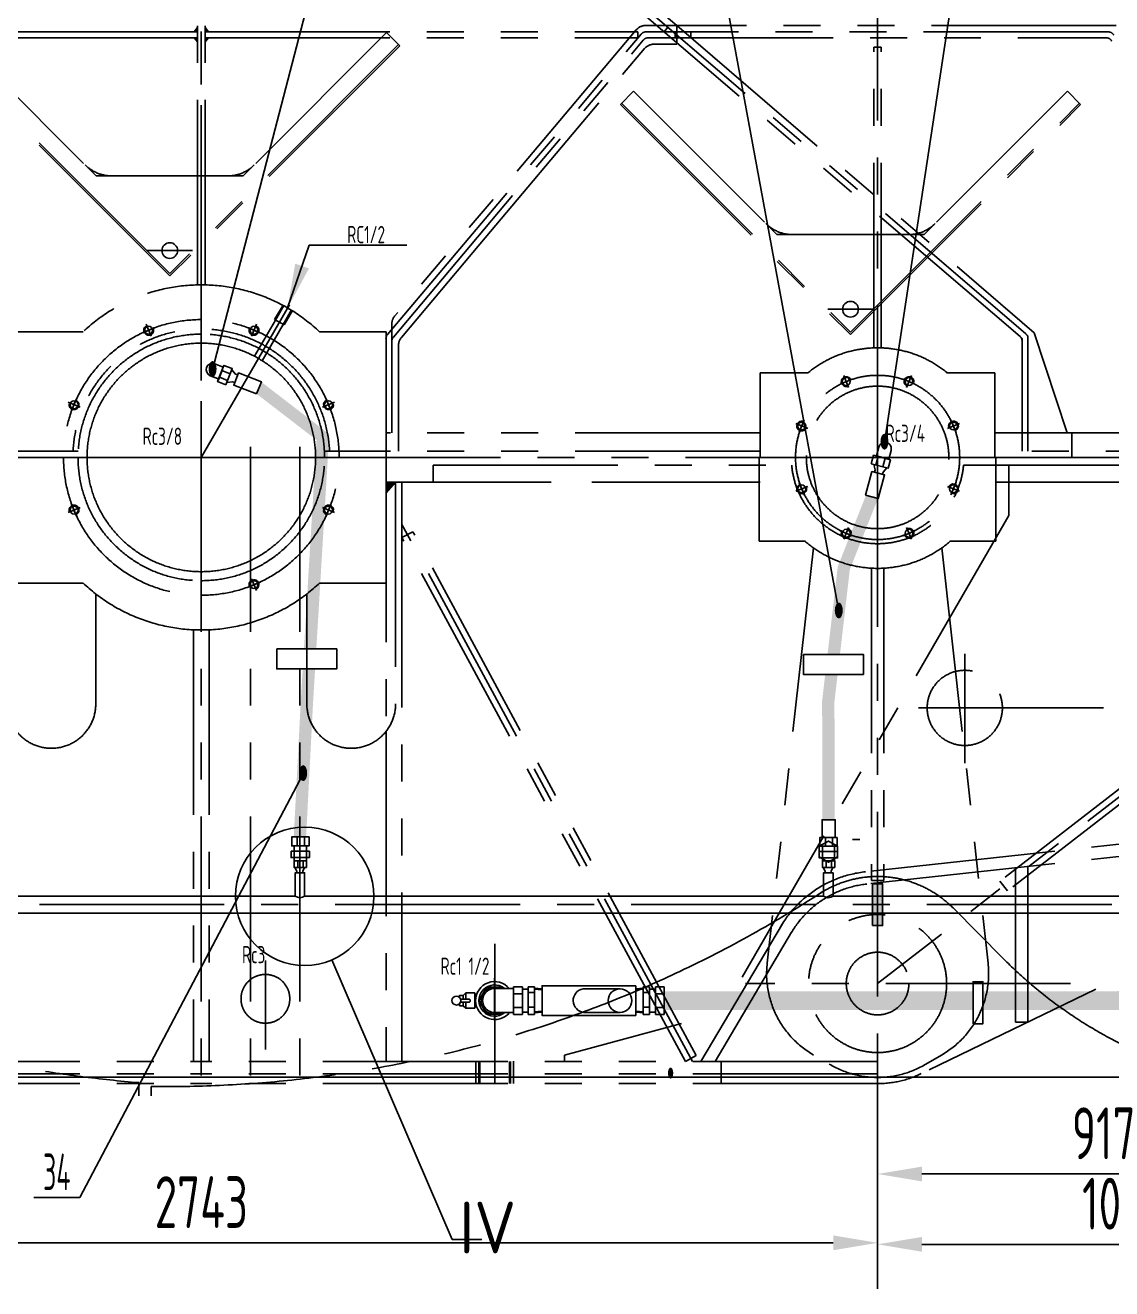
# Model space of a CAD drawing. Header units: millimetres. Extents: x -318 to 12282, y 0 to 8910.
# Drawn here: x 3005 to 5208, y 5065 to 7628 of the extents above; entities that cross this region are included whole.
import ezdxf
from ezdxf.enums import TextEntityAlignment as Align

# ---------------------------------------------------------------- set-up
doc = ezdxf.new("R2010")
doc.units = ezdxf.units.MM
doc.header["$LTSCALE"] = 300
doc.linetypes.add('G', pattern=[2, 1.25, -0.25, 0.25, -0.25])
doc.linetypes.add('K', pattern=[2.5, 1.25, -0.25, 0.25, -0.25, 0.25, -0.25])
for name, color, linetype in [('01', 7, 'Continuous'), ('02', 1, 'Continuous'), ('05', 4, 'G'), ('07', 6, 'K'), ('08', 1, 'Continuous'), ('11', 3, 'Continuous')]:
    doc.layers.add(name, color=color, linetype=linetype)
doc.styles.get("Standard").update_dxf_attribs({"font": 'isocp', "width": 0.707, "bigfont": 'intecad.shx'})
doc.dimstyles.new('INTE', dxfattribs={"dimscale": 30, "dimtxt": 3.5, "dimasz": 3, "dimexe": 3, "dimexo": 0, "dimgap": 1, "dimtad": 1, "dimdec": 3, "dimdsep": 46, "dimtxsty": 'Standard', "dimcen": 0, "dimclrd": 1, "dimclre": 1, "dimclrt": 3, "dimaunit": 1, "dimadec": 4, "dimazin": 0, "dimtfac": 1, "dimtdec": 3, "dimtmove": 0, "dimatfit": 0, "dimfxl": 1, "dimarcsym": 0})

# ---------------------------------------------------------------- blocks, each defined once
blk = doc.blocks.new('*U8', base_point=(13169.7, 2728.2))
at = {"layer": '01'}
blk.add_circle((13169.7, 2728.2), 8, dxfattribs=at)
at = {"layer": '02'}
blk.add_arc((13169.7, 2728.2), 10, 260, 170, dxfattribs=at)
at = {"layer": '05'}
for p, q in [((13182.7, 2728.2), (13156.7, 2728.2)), ((13169.7, 2741.2), (13169.7, 2715.2))]:
    blk.add_line(p, q, dxfattribs=at)
blk = doc.blocks.new('*U7', base_point=(12521.7, 1470.9))
at = {"layer": '01'}
blk.add_circle((12521.7, 1470.9), 8, dxfattribs=at)
at = {"layer": '02'}
blk.add_arc((12521.7, 1470.9), 10, 260, 170, dxfattribs=at)
at = {"layer": '05'}
for p, q in [((12534.7, 1470.9), (12508.7, 1470.9)), ((12521.7, 1483.9), (12521.7, 1457.9))]:
    blk.add_line(p, q, dxfattribs=at)
blk = doc.blocks.new('*U18', base_point=(13169.7, 2728.2))
at = {"layer": '01'}
blk.add_circle((13169.7, 2728.2), 8, dxfattribs=at)
at = {"layer": '02'}
blk.add_arc((13169.7, 2728.2), 10, 260, 170, dxfattribs=at)
at = {"layer": '05'}
for p, q in [((13182.7, 2728.2), (13156.7, 2728.2)), ((13169.7, 2741.2), (13169.7, 2715.2))]:
    blk.add_line(p, q, dxfattribs=at)
blk = doc.blocks.new('*U17', base_point=(12521.7, 1470.9))
at = {"layer": '01'}
blk.add_circle((12521.7, 1470.9), 8, dxfattribs=at)
at = {"layer": '02'}
blk.add_arc((12521.7, 1470.9), 10, 260, 170, dxfattribs=at)
at = {"layer": '05'}
for p, q in [((12534.7, 1470.9), (12508.7, 1470.9)), ((12521.7, 1483.9), (12521.7, 1457.9))]:
    blk.add_line(p, q, dxfattribs=at)
blk = doc.blocks.new('*D36')
at = {"layer": '08', "color": 1, "lineweight": -2}
for p, q in [((1990.3, 5544.4), (1990.3, 5068.5)), ((4733.5, 5544.4), (4733.5, 5068.5)), ((2080.3, 5158.5), (4643.5, 5158.5))]:
    blk.add_line(p, q, dxfattribs=at)
at = {"layer": '08', "color": 1}
for points in [[(2080.3, 5173.5), (2080.3, 5143.5), (1990.3, 5158.5)], [(4643.5, 5173.5), (4643.5, 5143.5), (4733.5, 5158.5)]]:
    blk.add_solid(points, dxfattribs=at)
at = {"layer": 'Defpoints', "color": 0}
for p in [(1990.3, 5544.4), (4733.5, 5544.4), (4733.5, 5158.5)]:
    blk.add_point(p, dxfattribs=at)
at = {"layer": '08', "color": 3, "insert": (3361.9, 5241), "char_height": 105, "attachment_point": 5}
blk.add_mtext('2743', dxfattribs=at)
blk = doc.blocks.new('*D46')
at = {"layer": '08', "color": 1, "lineweight": -2}
for p, q in [((4733.5, 5544.4), (4733.5, 5065.4)), ((5733.5, 5494.4), (5733.5, 5065.4)), ((4823.5, 5155.4), (5643.5, 5155.4))]:
    blk.add_line(p, q, dxfattribs=at)
at = {"layer": '08', "color": 1}
for points in [[(4823.5, 5170.4), (4823.5, 5140.4), (4733.5, 5155.4)], [(5643.5, 5170.4), (5643.5, 5140.4), (5733.5, 5155.4)]]:
    blk.add_solid(points, dxfattribs=at)
at = {"layer": 'Defpoints', "color": 0}
for p in [(4733.5, 5544.4), (5733.5, 5494.4), (5733.5, 5155.4)]:
    blk.add_point(p, dxfattribs=at)
at = {"layer": '08', "color": 3, "insert": (5233.5, 5237.9), "char_height": 105, "attachment_point": 5}
blk.add_mtext('1000', dxfattribs=at)
blk = doc.blocks.new('*D48')
at = {"layer": '08', "color": 1, "lineweight": -2}
for p, q in [((4733.5, 5544.4), (4733.5, 5208.1)), ((5650.5, 5494.4), (5650.5, 5208.1)), ((4823.5, 5298.1), (5560.5, 5298.1))]:
    blk.add_line(p, q, dxfattribs=at)
at = {"layer": '08', "color": 1}
for points in [[(4823.5, 5313.1), (4823.5, 5283.1), (4733.5, 5298.1)], [(5560.5, 5313.1), (5560.5, 5283.1), (5650.5, 5298.1)]]:
    blk.add_solid(points, dxfattribs=at)
at = {"layer": 'Defpoints', "color": 0}
for p in [(4733.5, 5544.4), (5650.5, 5494.4), (5650.5, 5298.1)]:
    blk.add_point(p, dxfattribs=at)
at = {"layer": '08', "color": 3, "insert": (5192, 5380.6), "char_height": 105, "attachment_point": 5}
blk.add_mtext('917', dxfattribs=at)

msp = doc.modelspace()

# ---------------------------------------------------------------- hatches: boundary and pattern name
at = {"layer": '07', "linetype": 'K'}
for points in [[(3354.355, 7614.2638), (3354.355, 7623.1265), (3347.2382, 7614.2638)], [(3369.355, 7614.2638), (3369.355, 7623.1265), (3376.4719, 7614.2638)], [(3354.355, 7602.2638), (3347.6104, 7602.2638), (3354.355, 7594.172)], [(3369.355, 7602.2638), (3376.0997, 7602.2638), (3369.355, 7594.172)], [(3736.855, 6679.8554), (3755.855, 6701.3945), (3736.855, 6701.3945), (3736.855, 6695.3945)]]:
    msp.add_hatch(color=6, dxfattribs=at).paths.add_polyline_path(points)

# ---------------------------------------------------------------- linework, layer by layer
for p, q in [((3892.7673, 5660.2127), (3898.3375, 5665.1901)), ((3916.4409, 5665.1901), (3898.3375, 5665.1901)), ((3898.3375, 5665.1901), (3898.3375, 5652.6146)), ((3916.4409, 5636.8849), (3916.4409, 5665.1901)), ((3870.2568, 5652.6146), (3870.7242, 5652.6146)), ((3870.2568, 5646.9053), (3870.7242, 5646.9053)), ((3887.6785, 5652.6146), (3905.6234, 5652.6146)), ((3887.6785, 5646.9053), (3905.5088, 5646.9053)), ((3892.7673, 5639.3073), (3898.3375, 5634.3298)), ((3898.3375, 5646.9053), (3898.3375, 5634.3298)), ((3898.3375, 5634.3298), (3916.4409, 5634.3298)), ((3916.4409, 5634.3298), (3916.4409, 5636.8849))]:
    msp.add_line(p, q)
for points in [[(3974.3264, 5674.329), (3972.6342, 5677.26), (3940.88, 5677.26), (3925.0028, 5649.76), (3940.88, 5622.26), (3972.6342, 5622.26), (3974.5573, 5625.5908)], [(3885.8045, 5655.7941), (3885.8045, 5660.2127), (3892.7673, 5660.2127), (3892.7673, 5652.6146)], [(3892.7673, 5646.9053), (3892.7673, 5639.3073), (3885.8045, 5639.3073), (3885.8045, 5643.7259)]]:
    msp.add_lwpolyline(points)
for radius, start, end in [(38.5, 39.6545424, 321.1142274), (31.7543, 50.6895313, 310.4360453)]:
    msp.add_arc((3956.7571, 5649.76), radius, start, end)
at = {"layer": '01'}
for p, q in [((3406.4846, 6934.7041), (3389.4449, 6941.357)), ((3396.4321, 6908.9569), (3404.5243, 6929.6831)), ((3397.0409, 6910.5163), (3406.4846, 6934.7041)), ((3380.0012, 6917.1692), (3397.0409, 6910.5163)), ((4735.6925, 6772.1442), (4730.9581, 6754.4751)), ((4756.0394, 6747.7546), (4760.7738, 6765.4237)), ((4730.9581, 6754.4751), (4756.0394, 6747.7546)), ((3550.4762, 5963.5671), (3550.4762, 5932.9209)), ((3574.8925, 5963.5671), (3574.8925, 5932.9209)), ((4621.7526, 5962.7558), (4621.7526, 5932.1096)), ((4646.1688, 5962.7558), (4646.1688, 5932.1096)), ((3995.2571, 5674.329), (3956.8546, 5674.329)), ((4013.2571, 5677.8192), (3995.2571, 5677.8192)), ((4013.2571, 5663.7896), (3995.2571, 5663.7896)), ((4024.8559, 5673.1453), (4013.2571, 5673.1453)), ((4024.8559, 5677.6245), (4037.6526, 5677.6245)), ((4024.8559, 5666.2244), (4037.6526, 5666.2244)), ((4211.0673, 5673.76), (4136.0674, 5673.76)), ((4271.1241, 5677.6245), (4258.3274, 5677.6245)), ((4271.1241, 5666.2244), (4258.3274, 5666.2244)), ((4271.1241, 5673.1453), (4282.7229, 5673.1453)), ((4282.7229, 5677.8192), (4300.7229, 5677.8192)), ((4282.7229, 5663.7896), (4300.7229, 5663.7896)), ((3916.4409, 5662.635), (3920.4737, 5662.635)), ((3916.4409, 5636.8849), (3920.4737, 5636.8849)), ((3995.2571, 5625.5908), (3956.8546, 5625.5908)), ((4013.2571, 5635.7304), (3995.2571, 5635.7304)), ((4013.2571, 5621.7007), (3995.2571, 5621.7007)), ((4024.8559, 5626.6073), (4013.2571, 5626.6073)), ((4024.8559, 5636.6717), (4037.6526, 5636.6717)), ((4024.8559, 5621.8954), (4037.6526, 5621.8954)), ((4211.0673, 5625.76), (4137.6058, 5625.76)), ((4271.1241, 5636.6717), (4258.3274, 5636.6717)), ((4271.1241, 5621.8954), (4258.3274, 5621.8954)), ((4271.1241, 5626.6073), (4282.7229, 5626.6073)), ((4282.7229, 5635.7304), (4300.7229, 5635.7304)), ((4282.7229, 5621.7007), (4300.7229, 5621.7007))]:
    msp.add_line(p, q, dxfattribs=at)
at = {"layer": '01', "color": 7, "linetype": 'Continuous'}
for p, q in [((3420.5488, 6921.1443), (3403.751, 6927.7027)), ((3431.2381, 6920.4346), (3423.6369, 6929.0538)), ((3435.7257, 6918.6825), (3431.2381, 6920.4346)), ((3415.238, 6907.5422), (3398.4403, 6914.1006)), ((3425.128, 6904.7851), (3413.7309, 6903.6819)), ((3429.6156, 6903.033), (3425.128, 6904.7851)), ((4730.0076, 6736.061), (4734.6748, 6753.4792)), ((4744.1122, 6732.2817), (4748.7793, 6749.6999)), ((4728.3573, 6725.9274), (4726.0048, 6737.1336)), ((4727.1104, 6721.2741), (4728.3573, 6725.9274)), ((4743.338, 6716.926), (4744.5848, 6721.5793)), ((4744.5848, 6721.5793), (4752.3138, 6730.0841)), ((3556.255, 5981.5997), (3556.255, 5963.5671)), ((3570.8571, 5981.5997), (3570.8571, 5963.5671)), ((4627.5314, 5980.7884), (4627.5314, 5962.7558)), ((4642.1335, 5980.7884), (4642.1335, 5962.7558)), ((3555.5334, 5912.5823), (3551.743, 5919.9374)), ((3557.8565, 5919.9374), (3557.8565, 5932.9209)), ((3567.6294, 5912.5823), (3571.3537, 5919.9374)), ((3568.37, 5919.9374), (3568.37, 5932.9209)), ((4627.1334, 5912.5823), (4623.343, 5919.9374)), ((4629.4565, 5919.9374), (4629.4565, 5932.9209)), ((4639.2294, 5912.5823), (4642.9537, 5919.9374)), ((4639.97, 5919.9374), (4639.97, 5932.9209)), ((3555.5334, 5909.1137), (3555.5334, 5912.5823)), ((3567.6294, 5909.1137), (3567.6294, 5912.5823)), ((4627.1334, 5909.1137), (4627.1334, 5912.5823)), ((4639.2294, 5909.1137), (4639.2294, 5912.5823)), ((2099.8491, 5861.3945), (3552.261, 5861.3945)), ((3571.4491, 5861.3945), (4623.861, 5861.3945)), ((4643.0491, 5861.3945), (5633.455, 5861.3945)), ((1890.255, 5827.3945), (5633.455, 5827.3945)), ((3995.2571, 5677.8192), (3995.2571, 5621.7007)), ((4013.2571, 5677.8192), (4013.2571, 5621.7007)), ((4024.8559, 5677.6245), (4024.8559, 5621.8954)), ((4037.6526, 5677.6245), (4037.6526, 5621.8954)), ((4037.6526, 5674.9972), (4052.2956, 5673.7161)), ((4258.3274, 5674.9972), (4243.6844, 5673.7161)), ((4258.3274, 5677.6245), (4258.3274, 5621.8954)), ((4271.1241, 5677.6245), (4271.1241, 5621.8954)), ((4282.7229, 5677.8192), (4282.7229, 5621.7007)), ((4300.7229, 5677.8192), (4300.7229, 5621.7007)), ((4037.6526, 5625.2008), (4052.2956, 5626.4819)), ((4258.3274, 5625.2008), (4243.6844, 5626.4819)), ((3235.255, 5456.3945), (3235.255, 5483.3771)), ((3260.255, 5456.3945), (3260.255, 5475.5916))]:
    msp.add_line(p, q, dxfattribs=at)
for points in [[(3411.7405, 6898.5841), (3394.9428, 6905.1425), (3407.7967, 6938.0647), (3424.5945, 6931.5064)], [(3473.8987, 6880.0483), (3427.6861, 6898.0912), (3437.3786, 6922.9162), (3483.5912, 6904.8733)], [(4720.7186, 6738.55), (4725.3858, 6755.9682), (4759.5241, 6746.8209), (4754.8569, 6729.4027)], [(4709.1461, 6674.7276), (4721.9861, 6722.6472), (4747.7281, 6715.7496), (4734.8881, 6667.8301)], [(3580.4738, 5981.5997), (3580.4738, 5963.5671), (3545.1312, 5963.5671), (3545.1312, 5981.5997)], [(4651.7502, 5980.7884), (4651.7502, 5962.7558), (4616.4076, 5962.7558), (4616.4076, 5980.7884)], [(3575.294, 5919.9374), (3575.294, 5932.9209), (3549.8473, 5932.9209), (3549.8473, 5919.9374)], [(4646.894, 5919.9374), (4646.894, 5932.9209), (4621.4473, 5932.9209), (4621.4473, 5919.9374)]]:
    msp.add_lwpolyline(points, close=True, dxfattribs=at)
at = {"layer": '01'}
for points, const_width in [([(4722.0171, 6671.2789), (4664.8983, 6526.8594), (4644.535, 6351.9356)], 25), ([(4639.8169, 6311.4066), (4633.455, 6256.7576), (4634.0789, 6016.3959)], 25), ([(4733.455, 5886.8945), (4733.455, 5801.8945)], 25), ([(4947.1868, 5649.76), (5219.6311, 5649.76), (5663.5643, 5706.2765)], 38), ([(4300.7229, 5649.76), (4927.1868, 5649.76)], 38)]:
    msp.add_lwpolyline(points, dxfattribs=dict(at, const_width=const_width))
for points in [[(3515.0116, 6362.9769), (3636.6985, 6362.9769), (3636.6985, 6322.4479), (3515.0116, 6322.4479)], [(4583.1643, 6351.9356), (4704.8513, 6351.9356), (4704.8513, 6311.4066), (4583.1643, 6311.4066)], [(4652.4271, 5962.6445), (4633.847, 5973.3717), (4615.267, 5962.6445), (4615.267, 5941.1901), (4633.847, 5930.4629), (4652.4271, 5941.1901)], [(3543.9906, 5952.7286), (3581.1508, 5952.7286), (3581.1508, 5939.7914), (3543.9906, 5939.7914)], [(4615.267, 5951.9173), (4652.4271, 5951.9173), (4652.4271, 5938.9801), (4615.267, 5938.9801)], [(4723.455, 5801.8945), (4743.455, 5801.8945), (4743.455, 5886.8945), (4723.455, 5886.8945)], [(4242.99, 5679.76), (4052.99, 5679.76), (4052.99, 5619.76), (4242.99, 5619.76)], [(4927.1868, 5602.8634), (4947.1868, 5602.8634), (4947.1868, 5687.8634), (4927.1868, 5687.8634)]]:
    msp.add_lwpolyline(points, close=True, dxfattribs=at)
at = {"layer": '01', "color": 7, "linetype": 'Continuous'}
for points in [[(4620.7538, 5980.7884), (4620.7538, 6016.3959), (4647.4039, 6016.3959), (4647.4039, 5980.7884)], [(3571.4491, 5861.3945), (3571.4491, 5909.1137), (3552.261, 5909.1137), (3552.261, 5861.3945)], [(4643.0491, 5861.3945), (4643.0491, 5909.1137), (4623.861, 5909.1137), (4623.861, 5861.3945)]]:
    msp.add_lwpolyline(points, dxfattribs=at)
at = {"layer": '01'}
for centre, radius in [((4211.0673, 5649.76), 24), ((3879.2014, 5649.76), 8.9449)]:
    msp.add_circle(centre, radius, dxfattribs=at)
for centre, radius, start, end in [((3384.7231, 6929.2631), 12.983, 68.6726746, 248.6726746), ((4748.2331, 6768.784), 12.983, 345.0000467, 165.0000467), ((3561.855, 5875.734), 17.253, 236.214891, 303.785109), ((4633.455, 5875.734), 17.253, 236.214891, 303.785109), ((3956.7571, 5649.76), 27.5, 63.3062074, 298.4927235), ((3956.8059, 5649.9599), 24.3691, 89.8853402, 270.1146598), ((4140.3328, 5649.872), 24.2658, 100.1239786, 263.5475772), ((3904.1599, 5649.7882), 3.1828, 295.0751316, 62.6247699)]:
    msp.add_arc(centre, radius, start, end, dxfattribs=at)
at = {"layer": '02'}
for p, q in [((3384.7231, 6929.2631), (3627.796, 7866.3495)), ((4654.7167, 6439.3975), (4392.0164, 7866.3495)), ((4747.397, 6781.74), (4911.8029, 7866.3495)), ((3568.4924, 6109.5654), (3115.2838, 5250.3198)), ((3626.8755, 5732.4477), (3870.7547, 5165.0755)), ((3115.2838, 5250.3198), (3022.2838, 5250.3198)), ((3870.7547, 5165.0755), (3930.7547, 5165.0755))]:
    msp.add_line(p, q, dxfattribs=at)
at = {"layer": '02', "color": 1, "linetype": 'Continuous'}
for p, q in [((4037.6526, 5673.021), (4052.1241, 5671.7549)), ((4258.3274, 5673.021), (4243.856, 5671.7549)), ((4037.6526, 5627.177), (4052.1241, 5628.4431)), ((4258.3274, 5627.177), (4243.856, 5628.4431))]:
    msp.add_line(p, q, dxfattribs=at)
at = {"layer": '02'}
msp.add_circle((3571.4491, 5861.3945), 140.3544, dxfattribs=at)
at = {"layer": '05', "color": 4, "linetype": 'G'}
for p, q in [((1833.455, 5844.3945), (6002.5327, 5844.3945)), ((3956.7571, 5609.2644), (3956.7571, 5694.9752))]:
    msp.add_line(p, q, dxfattribs=at)
at = {"layer": '05'}
msp.add_line((3956.7571, 5672.76), (3956.7571, 5626.76), dxfattribs=at)
at = {"layer": '05', "color": 4, "linetype": 'G', "const_width": 25}
for points in [[(3478.7449, 6892.4608), (3608.4429, 6792.5578), (3582.5686, 6362.9769)], [(3580.1275, 6322.4479), (3575.855, 6251.5141), (3561.855, 5981.5997)]]:
    msp.add_lwpolyline(points, dxfattribs=at)
at = {"layer": '07', "color": 6, "linetype": 'K'}
for p, q in [((3361.855, 8182.5921), (3361.855, 6685.5121)), ((3361.855, 8065.5628), (3361.855, 6685.5121)), ((5034.4013, 7001.8968), (3836.8359, 8027.3945)), ((3845.855, 8040.3945), (4326.2267, 7627.3945)), ((3354.355, 7101.3945), (3354.355, 8003.3945)), ((3369.355, 7101.3945), (3369.355, 8003.3945)), ((5022.4013, 6996.7395), (3836.2167, 8011.8266)), ((4733.455, 6684.8887), (4733.455, 7677.0202)), ((3354.355, 7614.2638), (2483.2369, 7614.2638)), ((2858.0346, 7612.9551), (3126.3956, 7344.5941)), ((3347.2382, 7614.2638), (3354.355, 7623.1265)), ((3376.4719, 7614.2638), (3369.355, 7623.1265)), ((3369.355, 7614.2638), (4240.4731, 7614.2638)), ((3737.6754, 7612.9551), (3469.3144, 7344.5941)), ((3737.6754, 7612.9551), (3764.5455, 7586.085)), ((4244.07, 7618.5235), (3754.2538, 7038.4434)), ((4240.4731, 7614.2638), (4247.355, 7614.2638)), ((4247.355, 7614.2638), (4247.355, 7602.2638)), ((4326.2267, 7627.3945), (4263.1712, 7627.3945)), ((5201.3535, 7614.3945), (4263.6356, 7614.3945)), ((4308.1266, 7623.8195), (4300.3048, 7614.6794)), ((4322.855, 7614.3945), (4322.855, 7602.3945)), ((4326.2267, 7627.3945), (5050.855, 7004.3945)), ((4326.2267, 7627.3945), (4326.2267, 7589.3945)), ((5217.455, 7627.3945), (4326.2267, 7627.3945)), ((4354.855, 7614.3945), (4354.855, 7602.3945)), ((3354.355, 7602.2638), (2493.3696, 7602.2638)), ((3297.855, 7119.3945), (2831.1646, 7586.085)), ((3297.855, 7124.3443), (2833.6394, 7588.5599)), ((3762.0706, 7588.5599), (3297.855, 7124.3443)), ((3764.5455, 7586.085), (3297.855, 7119.3945)), ((3347.6104, 7602.2638), (3354.355, 7594.172)), ((3369.355, 7602.2638), (4230.3404, 7602.2638)), ((3376.0997, 7602.2638), (3369.355, 7594.172)), ((3739.4224, 7000.7287), (4253.703, 7609.7816)), ((3751.4085, 6995.5508), (4258.2, 7597.765)), ((4230.3404, 7602.2638), (4247.355, 7602.2638)), ((4268.1466, 7602.3945), (5197.0515, 7602.3945)), ((4326.2267, 7589.3945), (4279.7825, 7589.3945)), ((3926.6556, 7183.6049), (4260.6544, 7580.4917)), ((4725.955, 6973.6945), (4725.955, 7583.6945)), ((4725.955, 7583.6945), (4740.955, 7583.6945)), ((4740.955, 6973.6945), (4740.955, 7583.6945)), ((4238.6345, 7493.9553), (4211.7645, 7467.0853)), ((4238.6345, 7493.9553), (4506.9955, 7225.5943)), ((5118.2754, 7493.9553), (4849.9144, 7225.5943)), ((5118.2754, 7493.9553), (5145.1454, 7467.0853)), ((4211.7645, 7467.0853), (4678.4549, 7000.3948)), ((4214.2393, 7469.5601), (4678.4549, 7005.3445)), ((4678.4549, 7005.3445), (5142.6705, 7469.5601)), ((4678.4549, 7000.3948), (5145.1454, 7467.0853)), ((3126.3956, 7344.5941), (3148.6555, 7322.3342)), ((3469.3144, 7344.5941), (3447.0546, 7322.3342)), ((3148.6555, 7322.3342), (3180.1357, 7322.3342)), ((3415.5743, 7322.3342), (3180.1357, 7322.3342)), ((3447.0546, 7322.3342), (3415.5743, 7322.3342)), ((4506.9955, 7225.5943), (4529.2554, 7203.3344)), ((4529.2554, 7203.3344), (4560.7356, 7203.3344)), ((4560.7356, 7203.3344), (4796.1742, 7203.3344)), ((4827.6545, 7203.3344), (4796.1742, 7203.3344)), ((4849.9144, 7225.5943), (4827.6545, 7203.3344)), ((3926.6556, 7183.6049), (3767.727, 6994.752)), ((3540.4471, 7060.7251), (3361.855, 6751.3945)), ((3527.561, 7060.4058), (3510.6308, 7031.0816)), ((3529.4663, 7059.3058), (3512.536, 7029.9816)), ((3544.7083, 7050.5058), (3527.7781, 7021.1816)), ((3546.6136, 7049.4058), (3529.6833, 7020.0816)), ((3512.3628, 7030.0816), (3469.8484, 6956.4445)), ((3529.6833, 7020.0816), (3510.6308, 7031.0816)), ((3748.355, 6801.3945), (3748.355, 7022.3144)), ((2986.855, 7006.3945), (3122.1156, 7006.3945)), ((3527.9513, 7021.0816), (3485.4368, 6947.4445)), ((3736.855, 7006.3945), (3601.5945, 7006.3945)), ((3736.855, 6751.3945), (3736.855, 7006.3945)), ((3748.355, 6992.8945), (3752.4088, 6996.7395)), ((5026.455, 6992.8945), (5022.4013, 6996.7395)), ((5038.455, 6998.0519), (5034.4013, 7001.8968)), ((5038.455, 6764.3945), (5038.455, 6998.0519)), ((5117.9931, 6801.3945), (5050.855, 7004.3945)), ((3748.355, 6992.8945), (3748.355, 6987.3074)), ((3748.355, 6801.3945), (3748.355, 6987.1803)), ((3761.855, 6978.6549), (3761.855, 6764.3945)), ((5026.455, 6764.3945), (5026.455, 6992.8945)), ((4495.255, 6751.3945), (4495.255, 6922.7945)), ((4591.8947, 6922.7945), (4495.255, 6922.7945)), ((4971.555, 6922.7945), (4873.155, 6922.7945)), ((4971.555, 6751.3945), (4971.555, 6922.7945)), ((4495.255, 6801.3945), (3736.355, 6801.3945)), ((4971.555, 6801.3945), (5660.455, 6801.3945)), ((5127.105, 6751.3945), (5127.105, 6801.3945)), ((3361.855, 6772.963), (3361.855, 5481.5945)), ((3361.855, 6772.963), (3361.855, 5481.5945)), ((3461.855, 6772.963), (3461.855, 5481.5945)), ((3561.855, 6772.963), (3561.855, 5481.5945)), ((4733.455, 6782.7806), (4733.455, 5471.6002)), ((3130.105, 6751.3945), (2134.755, 6751.3945)), ((3130.105, 6751.3945), (2134.755, 6751.3945)), ((2228.455, 6764.3945), (3112.1933, 6764.3945)), ((3130.105, 6751.3945), (3361.855, 6751.3945)), ((3130.105, 6751.3945), (3361.855, 6751.3945)), ((3593.605, 6751.3945), (3361.855, 6751.3945)), ((3593.605, 6751.3945), (3361.855, 6751.3945)), ((3593.605, 6751.3945), (4588.955, 6751.3945)), ((3593.605, 6751.3945), (4588.955, 6751.3945)), ((4495.255, 6764.3945), (3611.5168, 6764.3945)), ((3736.855, 6751.3945), (3736.855, 6196.2059)), ((3736.855, 6751.3945), (3736.855, 6695.3945)), ((4493.455, 6751.3945), (4493.455, 6581.3945)), ((4877.955, 6751.3945), (4588.955, 6751.3945)), ((4877.955, 6751.3945), (4588.955, 6751.3945)), ((4877.955, 6751.3945), (5660.859, 6751.3945)), ((4877.955, 6751.3945), (5660.455, 6751.3945)), ((5571.455, 6764.3945), (4971.555, 6764.3945)), ((4973.455, 6751.3945), (4973.455, 6581.3945)), ((3831.855, 6735.3945), (4559.188, 6735.3945)), ((3831.855, 6701.3945), (3831.855, 6735.3945)), ((4907.7221, 6735.3945), (5571.839, 6735.3945)), ((4999.339, 6735.3945), (4999.339, 6633.3945)), ((4071.2953, 6701.3945), (3736.855, 6701.3945)), ((3755.855, 6701.3945), (3736.855, 6679.8554)), ((3755.855, 6701.3945), (3755.855, 6251.5141)), ((3768.855, 6619.1288), (3768.855, 6701.3945)), ((4495.255, 6701.3945), (4154.0287, 6701.3945)), ((4973.455, 6701.3945), (5660.859, 6701.3945)), ((3768.855, 6619.1288), (3768.855, 5526.3945)), ((4357.855, 5526.3945), (3768.855, 6615.3994)), ((4999.339, 6633.3945), (4459.0573, 5697.5992)), ((3768.855, 6588.95), (3790.8869, 6600.7651)), ((4343.6711, 5526.3945), (3768.855, 6588.95)), ((4365.703, 5538.2096), (3790.8869, 6600.7651)), ((4493.455, 6581.3945), (4587.2432, 6581.3945)), ((4603.1198, 6567.9886), (4509.5149, 5725.4383)), ((4863.7902, 6567.9886), (4957.3952, 5725.4383)), ((4973.455, 6581.3945), (4879.6669, 6581.3945)), ((4720.955, 6526.742), (4720.955, 5893.0502)), ((4745.955, 6526.742), (4745.955, 5893.0502)), ((2986.855, 6496.3945), (3122.1156, 6496.3945)), ((3736.855, 6496.3945), (3601.5945, 6496.3945)), ((3147.855, 6251.5141), (3147.855, 6474.4397)), ((3575.855, 6251.5141), (3575.855, 6474.4397)), ((3345.855, 6401.7604), (3345.855, 5526.3945)), ((3377.855, 6401.7604), (3377.855, 5526.3945)), ((4910.339, 6352.9888), (4910.339, 6131.3893)), ((5456.339, 6243.3945), (4733.455, 5684.3945)), ((4816.3305, 6243.3945), (5956.4842, 6243.3945)), ((3736.855, 6196.2059), (3736.855, 5526.3945)), ((5288.8065, 6129.6444), (4981.5366, 5892.0353)), ((5304.0996, 6109.8677), (4996.8298, 5872.2586)), ((5838.355, 6033.8945), (4708.8058, 5911.0582)), ((5838.355, 6008.8945), (4711.4825, 5886.2019)), ((5851.355, 5998.8945), (4821.7439, 5501.5993)), ((4697.4663, 5976.8152), (4682.4663, 5976.8152)), ((5037.9551, 5921.7479), (5037.9551, 5606.0279)), ((5012.9551, 5919.0259), (5012.9551, 5606.0279)), ((4720.955, 5893.0502), (4745.955, 5893.0502)), ((4981.5366, 5892.0353), (4996.8298, 5872.2586)), ((4886.5159, 5837.602), (4989.0251, 5734.3834)), ((4375.2234, 5526.3945), (4540.3309, 5805.5848)), ((4404.0909, 5526.3945), (4559.0611, 5788.2972)), ((3956.8546, 5764.8531), (3956.8546, 5481.3945)), ((3491.8547, 5731.2417), (3491.8547, 5550.8868)), ((5125.0106, 5684.3945), (4465.617, 5684.3945)), ((4098.355, 5539.3945), (4335.7944, 5603.0162)), ((5037.9551, 5606.0279), (5012.9551, 5606.0279)), ((4098.355, 5526.3945), (4098.355, 5539.3945)), ((4343.6711, 5526.3945), (4365.703, 5538.2096)), ((4831.4165, 5521.0122), (4863.31, 5539.4259)), ((1990.255, 5526.3945), (3361.855, 5526.3945)), ((4733.455, 5526.3945), (3361.855, 5526.3945)), ((3918.8546, 5481.3945), (3918.8546, 5526.9927)), ((3924.8546, 5526.3945), (3924.8546, 5481.3945)), ((3926.8546, 5526.3945), (3926.8546, 5481.3945)), ((3986.8546, 5526.3945), (3986.8546, 5481.3945)), ((3988.8546, 5526.3945), (3988.8546, 5481.3945)), ((3994.8546, 5481.3945), (3994.8546, 5526.9927)), ((4415.855, 5481.3945), (4415.855, 5526.3945)), ((1990.255, 5501.3945), (3361.855, 5501.3945)), ((4733.455, 5501.3945), (3361.855, 5501.3945)), ((4415.855, 5501.3945), (4415.855, 5481.3945)), ((1990.255, 5481.3945), (3361.855, 5481.3945)), ((4733.455, 5481.3945), (3361.855, 5481.3945))]:
    msp.add_line(p, q, dxfattribs=at)
for centre, radius in [((4910.339, 6243.3945), 76.25), ((4733.455, 5684.3945), 140), ((4733.455, 5684.3945), 63.5), ((3491.8547, 5653.3945), 49.442)]:
    msp.add_circle(centre, radius, dxfattribs=at)
for centre, radius, start, end in [((4263.1712, 7602.3945), 25, 90, 139.8224549), ((4263.6356, 7601.3945), 13, 90, 139.8224549), ((4263.6356, 7601.3945), 13, 90, 139.8224549), ((5201.3535, 7601.3945), 13, 30.2698846, 90), ((4268.1466, 7589.3945), 13, 90, 139.9178143), ((4279.7825, 7564.3945), 25, 90, 139.9178143), ((5197.0515, 7589.3945), 13, 30.0049545, 90), ((3180.1357, 7398.3342), 76, 225, 270), ((3415.5743, 7398.3342), 76, 270, 315), ((4560.7356, 7279.3344), 76, 225, 270), ((4796.1742, 7279.3344), 76, 270, 315), ((3361.855, 6751.3945), 350, 46.7667652, 133.2332348), ((3361.855, 6751.3945), 279.5, 90, 180), ((3361.855, 6751.3945), 279.5, 0, 90), ((3773.355, 7022.3144), 25, 139.8224549, 180), ((3361.855, 6751.3945), 260.5, 2.8604785, 177.1395215), ((3361.855, 6751.3945), 250, 90, 180), ((3361.855, 6751.3945), 250, 0, 90), ((3749.355, 6992.3416), 13, 139.8224549, 180), ((5013.455, 6987.3074), 13, 0, 46.514236), ((5025.455, 6992.4648), 13, 0, 46.514236), ((3361.855, 6751.3945), 231.75, 90, 180), ((3361.855, 6751.3945), 231.75, 0, 90), ((3761.355, 6987.1803), 13, 139.9178143, 180), ((3786.855, 6978.6549), 25, 139.9178143, 180), ((4733.455, 6751.3945), 222.3, 50.4464848, 129.5535152), ((4733.455, 6751.3945), 196.9, 180, 180), ((4733.455, 6751.3945), 166.5, 0, 180), ((4733.455, 6751.3945), 144.5, 0, 180), ((3361.855, 6751.3945), 279.5, 180, 270), ((3361.855, 6751.3945), 250, 180, 270), ((3361.855, 6751.3945), 231.75, 180, 270), ((3361.855, 6751.3945), 231.75, 270, 0), ((3361.855, 6751.3945), 279.5, 270, 0), ((3361.855, 6751.3945), 250, 270, 0), ((4733.455, 6751.3945), 166.5, 180, 0), ((4733.455, 6751.3945), 144.5, 180, 0), ((4733.455, 6751.3945), 175, 185.2457971, 354.7542029), ((4733.455, 6751.3945), 225, 229.0739367, 270), ((4733.455, 6751.3945), 225, 270, 310.9260633), ((3361.855, 6751.3945), 350, 226.7667652, 270), ((3361.855, 6751.3945), 350, 270, 313.2332348), ((3057.855, 6251.5141), 90, 180, 0), ((3665.855, 6251.5141), 90, 180, 0), ((4733.455, 5684.3945), 228, 96.2064181, 150.9108803), ((4733.255, 5685.3945), 216, 44.802424, 123.7959674), ((3291.255, 7913.3945), 2438, 295.2733714, 303.0349022), ((4733.455, 5684.3945), 203, 96.2138247, 149.5597884), ((3432.3826, 7913.3945), 2438, 243.2514171, 265.3622139), ((4698.85, 5704.4037), 190.5, 173.6605985, 240), ((4768.06, 5704.4037), 190.5, 300, 6.3394015), ((5638.255, 6379.1511), 915, 224.802424, 261.0087195), ((3291.255, 7913.3945), 2438, 269.271445, 295.2733714), ((4733.455, 5684.3945), 190.5, 239.0537678, 270), ((4733.455, 5684.3945), 190.5, 270, 300.9462322), ((4733.455, 5684.3945), 203, 270, 295.7802267)]:
    msp.add_arc(centre, radius, start, end, dxfattribs=at)
at = {"layer": '11', "color": 3, "linetype": 'Continuous'}
for p, q in [((3343.855, 7170.8945), (3251.855, 7170.8945)), ((4724.4549, 7051.8948), (4632.4549, 7051.8948))]:
    msp.add_line(p, q, dxfattribs=at)
at = {"layer": '11'}
msp.add_line((12249.4049, 5494.3945), (910.4137, 5494.3945), dxfattribs=at)
at = {"layer": '11', "color": 3, "linetype": 'Continuous'}
for centre in [(3297.855, 7170.8945), (4678.4549, 7051.8948)]:
    msp.add_circle(centre, 16, dxfattribs=at)

# ---------------------------------------------------------------- block references
at = {"layer": '07', "color": 6, "linetype": 'K', "xscale": -1}
for name, p, rotation in [('*U18', (3254.9978, 7009.3708), 112.4999999998394), ('*U17', (4669.7382, 6905.2205), 22.49999999995652), ('*U17', (4797.1718, 6905.2205), 337.5000000000434), ('*U18', (3103.8788, 6858.2518), 157.5000000001417), ('*U17', (4579.6291, 6815.1113), 67.50000000016051), ('*U17', (4887.281, 6815.1113), 292.4999999998395), ('*U7', (4579.6291, 6687.6777), 112.5000000000759), ('*U7', (4887.281, 6687.6777), 247.4999999999242), ('*U8', (3619.8313, 6644.5373), 337.4999999999663), ('*U7', (4669.7382, 6597.5686), 157.4999999999664), ('*U7', (4797.1718, 6597.5686), 202.5000000000336), ('*U8', (3468.7123, 6493.4183), 292.5000000000758)]:
    msp.add_blockref(name, p, dxfattribs=dict(at, rotation=rotation))
at = {"layer": '07', "color": 6, "linetype": 'K'}
for name, p, rotation in [('*U18', (3468.7123, 7009.3708), 247.5000000001605), ('*U18', (3619.8313, 6858.2518), 202.4999999998582), ('*U8', (3103.8788, 6644.5373), 22.50000000003362)]:
    msp.add_blockref(name, p, dxfattribs=dict(at, rotation=rotation))

# ---------------------------------------------------------------- texts
at = {"layer": '01', "insert": (3884.8779, 5242.1036), "char_height": 105, "width": 2.228529, "attachment_point": 1}
msp.add_mtext('{\\W1;\\C3;IV}', dxfattribs=at)
at = {"layer": '02', "width": 0.605172}
for p, p2 in [((3375.7231, 6914.2631), (3393.7231, 6914.2631)), ((4738.397, 6766.74), (4756.397, 6766.74)), ((4645.7167, 6424.3975), (4663.7167, 6424.3975)), ((3559.4924, 6094.5654), (3577.4924, 6094.5654))]:
    msp.add_text('●', height=30, dxfattribs=at).set_placement(p, p2, align=Align.FIT)
at = {"layer": '07', "color": 6, "linetype": 'K', "width": 0.605172}
msp.add_text('●', height=20, dxfattribs=at).set_placement((4307.6439, 5491.3945), (4319.6439, 5491.3945), align=Align.FIT)
at = {"layer": '11', "width": 0.556706}
msp.add_text('34', height=74.24621, dxfattribs=at).set_placement((3040.8838, 5265.3198), (3096.6838, 5265.3198), align=Align.FIT)
at = {"layer": '11', "color": 3, "linetype": 'Continuous', "char_height": 35, "attachment_point": 7}
for s, insert in [('RC1/2', (3657.8561, 7185.8468)), ('Rc3/4', (4749.6718, 6782.7806)), ('Rc3/8', (3242.8179, 6776.7737)), ('Rc3', (3444.4552, 5725.5563)), ('Rc1 1/2', (3847.0555, 5702.0736))]:
    msp.add_mtext(s, dxfattribs=dict(at, insert=insert))

# ---------------------------------------------------------------- dimensions: what is measured, and where the dimension line sits
at = {"layer": '08'}
dim = msp.add_linear_dim(base=(4733.455, 5158.5317), p1=(1990.255, 5544.3945), p2=(4733.455, 5544.3945), text='2743', dimstyle='INTE', dxfattribs=at)
dim.commit()
dim.dimension.update_dxf_attribs({"geometry": '*D36', "text_midpoint": (3361.855, 5158.5317), "dimtype": 160})
for base, p2, picture, middle in [((5733.455, 5155.3906), (5733.455, 5494.3945), '*D46', (5233.455, 5237.8906)), ((5650.455, 5298.0629), (5650.455, 5494.3945), '*D48', (5191.955, 5380.5629))]:
    dim = msp.add_linear_dim(base=base, p1=(4733.455, 5544.3945), p2=p2, dimstyle='INTE', dxfattribs=at)
    dim.commit()
    dim.dimension.update_dxf_attribs({"geometry": picture, "text_midpoint": middle})

# ---------------------------------------------------------------- leaders
at = {"layer": '11', "color": 3, "linetype": 'Continuous', "annotation_type": 0, "has_hookline": 1, "hookline_direction": 0, "text_width": 78.1957}
msp.add_leader([(3536.855, 7054.5034), (3580.804, 7181.5701), (3670.804, 7181.5701)], dimstyle='INTE', dxfattribs=at)

doc.saveas('drawing.dxf')
